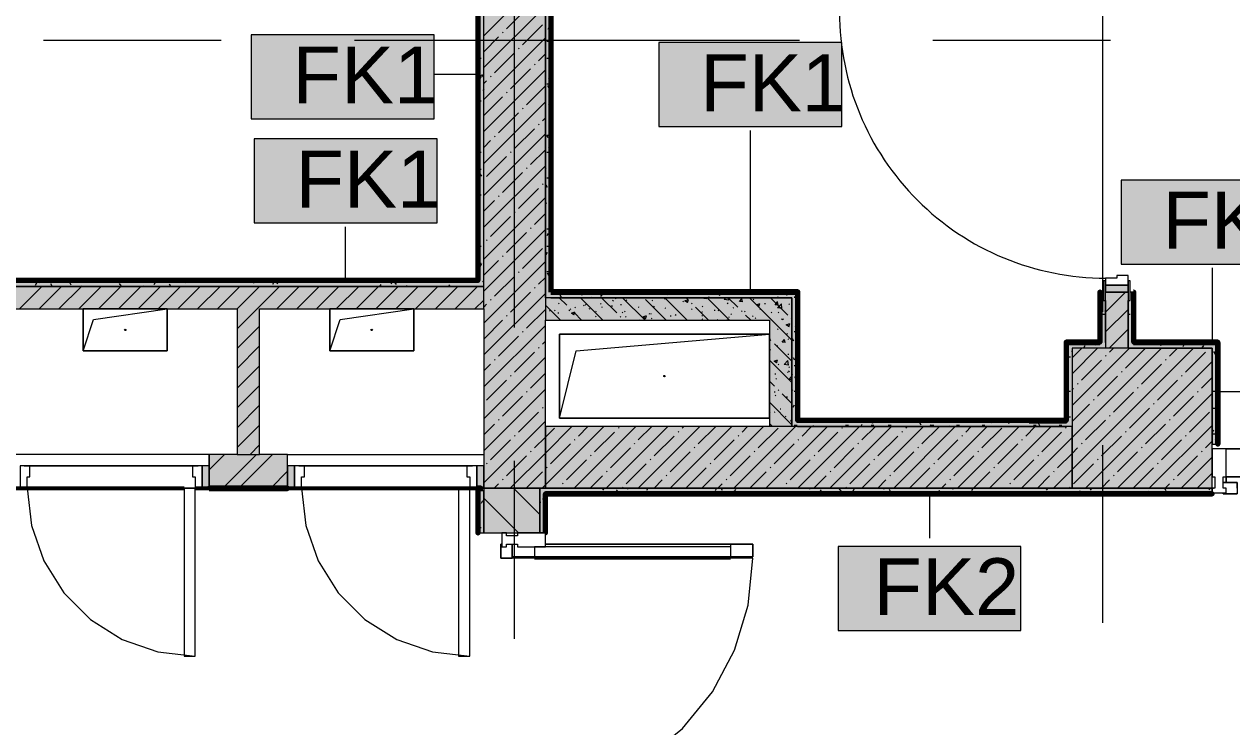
# Model space of a CAD drawing. Header units: millimetres. Extents: x -3817 to 677485, y -22715 to 103890.
# Drawn here: x 424138 to 428449, y 14466 to 16976 of the extents above; entities that cross this region are included whole.
import ezdxf

# ---------------------------------------------------------------- set-up
doc = ezdxf.new("R2010")
doc.units = ezdxf.units.MM
doc.layers.add('PDF _Геометрия', color=7, linetype='Continuous', true_color=0x1d1d1d)
doc.layers.add('PDF _Сплошная заливка', color=7, linetype='Continuous', true_color=0xffffff)
doc.layers.add('PDF _Текст', color=7, linetype='Continuous')
doc.styles.add('PDF GOST-Common', font='arial.ttf')

msp = doc.modelspace()

# ---------------------------------------------------------------- hatches: boundary and pattern name
at = {"layer": 'PDF _Сплошная заливка', "transparency": 33554559}
h = msp.add_hatch(color=256, dxfattribs=at)
h.paths.add_polyline_path([(428098.6, 15819), (428098.6, 16019), (428086.6, 16019), (428086.6, 15989), (428078.6, 15989), (428078.6, 15819)], flags=0)
h.paths.add_polyline_path([(428098.6, 17069), (428098.6, 22674), (428078.6, 22674), (428078.6, 17099), (428086.6, 17099), (428086.6, 17069)], flags=0)
h = msp.add_hatch(color=256, dxfattribs=at)
h.paths.add_polyline_path([(428078.6, 15819), (428078.6, 16019), (427998.6, 16019), (427998.6, 15819), (428017.3, 15819)], flags=0)
h.paths.add_polyline_path([(427998.6, 17069), (428078.6, 17069), (428078.6, 19449), (427998.6, 19449), (427998.6, 17099)], flags=0)
for points in [[(425998.6, 15999), (426018.6, 15999), (426018.6, 18849), (425998.6, 18849), (425998.6, 16398.4)], [(425778.6, 15319), (425998.6, 15319), (425998.6, 17529), (425778.6, 17529), (425778.6, 15355)], [(425778.6, 16039), (425778.6, 16059), (424018.6, 16059), (424018.6, 16039), (425431.5, 16039)], [(425778.6, 15959), (425778.6, 16039), (424098.6, 16039), (424098.6, 15959), (425431.5, 15959)], [(426878.6, 15919), (426878.6, 15999), (425998.6, 15999), (425998.6, 15919), (426798.6, 15919)], [(428398.6, 15819), (428398.6, 15839), (428098.6, 15839), (428098.6, 15819), (428378.6, 15819)], [(427878.6, 15319), (428378.6, 15319), (428378.6, 15819), (427878.6, 15819), (427878.6, 15355)], [(427858.6, 15319), (427878.6, 15319), (427878.6, 15539), (425998.6, 15539), (425998.6, 15319), (427370.9, 15319)], [(427726.1, 15539), (427858.6, 15539), (427858.6, 15559), (426898.6, 15559), (426898.6, 15539), (427370.9, 15539)], [(424773.6, 15319), (424798.6, 15319), (424798.6, 15399), (424773.6, 15399), (424773.6, 15355)], [(425078.6, 15319), (425103.6, 15319), (425103.6, 15399), (425078.6, 15399), (425078.6, 15355)], [(425753.6, 15319), (425778.6, 15319), (425778.6, 15399), (425753.6, 15399), (425753.6, 15355)], [(428378.6, 15299), (428378.6, 15319), (425998.6, 15319), (425998.6, 15299), (427878.6, 15299)]]:
    msp.add_hatch(color=256, dxfattribs=at).paths.add_polyline_path(points)
h = msp.add_hatch(color=256, dxfattribs=at)
h.paths.add_polyline_path([(427990.6, 15839), (427998.6, 15839), (427998.6, 15989), (427990.6, 15989), (427990.6, 16019), (427978.6, 16019), (427978.6, 15839)], flags=0)
h.paths.add_polyline_path([(427990.6, 17069), (427990.6, 17099), (427998.6, 17099), (427998.6, 18869), (427978.6, 18869), (427978.6, 17069)], flags=0)
h = msp.add_hatch(color=256, dxfattribs=at)
h.paths.add_polyline_path([(425778.6, 13239), (425978.6, 13239), (425978.6, 13259), (425778.6, 13259)], flags=0)
h.paths.add_polyline_path([(425778.6, 15159), (425978.6, 15159), (425978.6, 15319), (425778.6, 15319), (425778.6, 15309)], flags=0)

# ---------------------------------------------------------------- linework, layer by layer
at = {"layer": 'PDF _Геометрия', "color": 231, "lineweight": 9, "true_color": 0xff80c0}
for points in [[(427978.6, 18849), (427977.6, 18849), (426018.6, 18849), (426018.6, 18848), (426018.6, 16019), (426019.6, 16019)], [(424018.6, 16059), (425758.6, 16059), (425758.6, 16060), (425758.6, 17509), (425757.6, 17509), (424478.6, 17509)], [(426018.6, 16020), (426018.6, 16019)], [(428098.6, 16019), (428098.6, 15840), (428098.6, 15839)], [(427977.6, 15839), (427978.6, 15839)], [(426898.6, 15559), (426899.6, 15559), (427726.1, 15559)], [(427858.6, 15559), (427858.6, 15560)]]:
    msp.add_lwpolyline(points, dxfattribs=at)
at = {"layer": 'PDF _Геометрия', "color": 7, "lineweight": 9}
for points in [[(426018.6, 16020), (426018.6, 18848)], [(425758.6, 17509), (425758.6, 16060)], [(425778.6, 15959), (425778.6, 16039), (425778.6, 16059), (425778.6, 17509), (425778.6, 17529)], [(425778.6, 16059), (425778.6, 17509)], [(426018.6, 15999), (426878.6, 15999), (426018.6, 15999), (425998.6, 15999), (425998.6, 17529), (425998.6, 15999), (425998.6, 15919)], [(425758.1, 16796.2), (425601.8, 16796.2)], [(426730.6, 16019.5), (426730.6, 16596.2)], [(425285.6, 16059.5), (425285.6, 16252.2)], [(428380.6, 15839.5), (428380.6, 16105.3)], [(425758.6, 16059), (424018.6, 16059)], [(428098.6, 15840), (428098.6, 16019)], [(424348.6, 15809), (424386.1, 15921.5), (424648.6, 15959)], [(425228.6, 15809), (425266.1, 15921.5), (425528.6, 15959)], [(427998.6, 15839), (427998.6, 15989), (427998.6, 15839), (427998.6, 15819)], [(426048.6, 15569), (426108.6, 15809), (426798.6, 15869)], [(428399.1, 15664.1), (428631.6, 15664.1)], [(427878.6, 15539), (427858.6, 15539), (427726.1, 15539), (426898.6, 15539), (426878.6, 15539), (426798.6, 15539)], [(426898.6, 15539), (427726.1, 15539), (427858.6, 15539)], [(427726.1, 15559), (426899.6, 15559)], [(424898.6, 15439), (424978.6, 15439)], [(428428.6, 15359), (429883.6, 15359), (428428.6, 15359), (428428.6, 15339), (428428.6, 15359), (428428.6, 15459), (429883.6, 15459), (428428.6, 15459)], [(427858.6, 15319), (425998.6, 15319), (427858.6, 15319), (427878.6, 15319)], [(425998.6, 15159), (425998.6, 15299)], [(427369.9, 15298.5), (427369.9, 15140.3)]]:
    msp.add_lwpolyline(points, dxfattribs=at)
at = {"layer": 'PDF _Геометрия', "color": 231, "lineweight": 70, "true_color": 0xff80c0}
for points in [[(426019.6, 16019), (426019.6, 18848), (427977.6, 18848), (427977.6, 17069), (427978.6, 17069), (427978.6, 18849)], [(422099.6, 15539), (422099.6, 17508), (425757.6, 17508), (425757.6, 16060), (423998.6, 16060), (423997.6, 16060), (423997.6, 15540), (423753.6, 15540), (423753.6, 15539), (423997.6, 15539)], [(427978.6, 15839), (427978.6, 16019), (427977.6, 16019), (427977.6, 15840), (427858.6, 15840), (427857.6, 15840), (427857.6, 15560), (426899.6, 15560), (426899.6, 16019), (426899.6, 16020), (426018.6, 16020)], [(426018.6, 16019), (426898.6, 16019), (426898.6, 15559)], [(428098.6, 15839), (428398.6, 15839), (428398.6, 15476), (428399.6, 15476), (428399.6, 15839), (428399.6, 15840), (428099.6, 15840), (428099.6, 16019), (428098.6, 16019)], [(427858.6, 15560), (427858.6, 15839), (427977.6, 15839)], [(427726.1, 15559), (427858.6, 15559)]]:
    msp.add_lwpolyline(points, dxfattribs=at)
at = {"layer": 'PDF _Геометрия', "color": 253, "lineweight": 9, "true_color": 0xaaaaaa}
for points in [[(427988.6, 15948.8), (427988.6, 17536.3)], [(425888.6, 15892.2), (425888.6, 17479.7)], [(424206.5, 16919), (424841.5, 16919)], [(425317.7, 16919), (426905.2, 16919)], [(427381.5, 16919), (428016.5, 16919)], [(427988.6, 14837.5), (427988.6, 15472.5)], [(424138.6, 15399), (424758.6, 15399), (424138.6, 15399)], [(425118.6, 15399), (425738.6, 15399), (425118.6, 15399)], [(425888.6, 14780.9), (425888.6, 15415.9)], [(424148.6, 15319), (424163.7, 15185.5), (424208.1, 15058.7), (424279.5, 14944.9), (424374.5, 14849.9), (424488.3, 14778.4), (424615.1, 14734), (424748.6, 14719)], [(424573.5, 15319), (425208.5, 15319)], [(425128.6, 15319), (425143.7, 15185.5), (425188.1, 15058.7), (425259.5, 14944.9), (425354.5, 14849.9), (425468.3, 14778.4), (425595.1, 14734), (425728.6, 14719)], [(425684.7, 15319), (427272.2, 15319)], [(427748.5, 15319), (428383.5, 15319)], [(428468.6, 15319), (428468.6, 15339), (428418.6, 15339)], [(428418.6, 15302), (428418.6, 15299), (428468.6, 15299)], [(425842.6, 13299), (425839.6, 13299), (425839.6, 13349), (425879.6, 13349), (426739.6, 13349), (426723.1, 13516.8), (426674.2, 13678.1), (426594.7, 13826.8), (426487.8, 13957.1), (426357.4, 14064.1), (426208.7, 14143.5), (426047.4, 14192.5), (425879.6, 14209), (426047.4, 14225.5), (426208.7, 14274.5), (426357.4, 14353.9), (426487.8, 14460.9), (426594.7, 14591.2), (426674.2, 14739.9), (426723.1, 14901.2), (426739.6, 15069), (425879.6, 15069), (425879.6, 15119)], [(425842.6, 15119), (425839.6, 15119), (425839.6, 15069), (425879.6, 15069)], [(426659.6, 15109), (425959.6, 15109), (425959.6, 15074)], [(426659.6, 15119), (426659.6, 15074)], [(426659.6, 15065), (425959.6, 15065)]]:
    msp.add_lwpolyline(points, dxfattribs=at)
at = {"layer": 'PDF _Геометрия', "lineweight": 9}
for points in [[(425778.6, 16934.9), (425998.6, 17154.9)], [(425778.6, 16820.9), (425998.6, 17040.9)], [(425860, 16959.2), (425931.2, 17030.5)], [(425845.7, 16945), (425848.1, 16947.4)], [(425917, 16902.2), (425988.3, 16973.5)], [(425778.6, 16877.9), (425831.4, 16930.7)], [(425778.6, 16706.9), (425998.6, 16926.9)], [(425817.2, 16802.4), (425888.5, 16873.7)], [(425902.7, 16888), (425905.1, 16890.3)], [(425974, 16845.2), (425998.6, 16869.8)], [(425874.2, 16745.4), (425945.5, 16816.7)], [(425959.8, 16830.9), (425962.1, 16833.3)], [(425778.6, 16592.8), (425998.6, 16812.8)], [(425778.6, 16763.9), (425788.7, 16773.9)], [(425802.9, 16788.2), (425805.3, 16790.5)], [(425860, 16731.2), (425862.3, 16733.5)], [(425931.2, 16688.4), (425998.6, 16755.8)], [(425778.6, 16649.8), (425845.7, 16716.9)], [(425778.6, 16478.8), (425998.6, 16698.8)], [(425831.4, 16588.6), (425902.7, 16659.9)], [(425917, 16674.1), (425919.4, 16676.5)], [(425988.3, 16631.4), (425998.6, 16641.7)], [(425888.5, 16531.6), (425959.8, 16602.8)], [(425974, 16617.1), (425976.4, 16619.5)], [(425778.6, 16364.7), (425998.6, 16584.7)], [(425778.6, 16535.8), (425802.9, 16560.1)], [(425817.2, 16574.3), (425819.6, 16576.7)], [(425874.2, 16517.3), (425876.6, 16519.7)], [(425945.5, 16474.5), (425998.6, 16527.7)], [(425778.6, 16250.7), (425998.6, 16470.7)], [(425788.7, 16431.8), (425860, 16503.1)], [(425845.7, 16374.7), (425917, 16446)], [(425931.2, 16460.3), (425933.6, 16462.7)], [(425902.7, 16317.7), (425974, 16389)], [(425988.3, 16403.3), (425990.6, 16405.6)], [(425778.6, 16136.6), (425998.6, 16356.6)], [(425778.6, 16307.7), (425817.2, 16346.2)], [(425831.4, 16360.5), (425833.8, 16362.9)], [(425888.5, 16303.5), (425890.8, 16305.8)], [(425959.8, 16260.7), (425998.6, 16299.6)], [(425802.9, 16217.9), (425874.2, 16289.2)], [(425778.6, 16022.6), (425998.6, 16242.6)], [(425860, 16160.9), (425931.2, 16232.2)], [(425945.5, 16246.4), (425947.9, 16248.8)], [(425788.7, 16203.7), (425791, 16206)], [(425917, 16103.9), (425988.3, 16175.2)], [(425778.6, 16079.6), (425831.4, 16132.4)], [(425778.6, 15908.5), (425998.6, 16128.5)], [(425845.7, 16146.6), (425848.1, 16149)], [(425902.7, 16089.6), (425905.1, 16092)], [(424120.8, 15959), (424200.8, 16039)], [(424191.6, 15959), (424271.6, 16039)], [(424262.3, 15959), (424342.3, 16039)], [(424333, 15959), (424413, 16039)], [(424403.7, 15959), (424483.7, 16039)], [(424474.4, 15959), (424554.4, 16039)], [(424545.1, 15959), (424625.1, 16039)], [(424615.8, 15959), (424695.8, 16039)], [(424686.5, 15959), (424766.5, 16039)], [(424757.2, 15959), (424837.2, 16039)], [(424827.9, 15959), (424907.9, 16039)], [(424898.6, 15959), (424898.7, 15959), (424978.7, 16039)], [(424898.6, 15888.3), (424969.4, 15959), (425049.4, 16039)], [(425040.1, 15959), (425120.1, 16039)], [(425110.8, 15959), (425190.8, 16039)], [(425181.5, 15959), (425261.5, 16039)], [(425252.2, 15959), (425332.2, 16039)], [(425322.9, 15959), (425402.9, 16039)], [(425393.6, 15959), (425473.6, 16039)], [(425464.3, 15959), (425544.3, 16039)], [(425535.1, 15959), (425615.1, 16039)], [(425605.8, 15959), (425685.8, 16039)], [(425676.5, 15959), (425756.5, 16039)], [(425817.2, 16004.1), (425888.5, 16075.4)], [(425974, 16046.9), (425998.6, 16071.5)], [(425778.6, 15794.5), (425998.6, 16014.5)], [(425874.2, 15947.1), (425945.5, 16018.3)], [(425959.8, 16032.6), (425962.1, 16035)], [(427998.6, 16018.4), (427999.2, 16019)], [(427998.6, 15947.7), (428069.9, 16019)], [(425747.2, 15959), (425778.6, 15990.5)], [(425778.6, 15965.5), (425788.7, 15975.6)], [(425802.9, 15989.8), (425805.3, 15992.2)], [(425931.2, 15890), (425998.6, 15957.4)], [(427998.6, 15877), (428078.6, 15957)], [(425778.6, 15851.5), (425845.7, 15918.5)], [(425860, 15932.8), (425862.3, 15935.2)], [(424898.6, 15817.6), (424978.6, 15897.6)], [(425778.6, 15680.4), (425998.6, 15900.4)], [(425917, 15875.8), (425919.4, 15878.2)], [(428011.3, 15819), (428078.6, 15886.3)], [(424898.6, 15746.8), (424978.6, 15826.8)], [(425831.4, 15790.2), (425902.7, 15861.5)], [(425988.3, 15833), (425998.6, 15843.4)], [(425778.6, 15566.4), (425998.6, 15786.4)], [(425888.5, 15733.2), (425959.8, 15804.5)], [(425974, 15818.8), (425976.4, 15821.1)], [(427698.2, 15319), (427878.6, 15499.4), (428198.2, 15819)], [(427812.3, 15319), (427878.6, 15385.4), (428312.3, 15819)], [(427878.6, 15727.5), (427970.1, 15819)], [(427878.6, 15613.5), (428084.2, 15819)], [(427878.6, 15784.5), (427913.1, 15819)], [(427998.4, 15790.2), (428000.8, 15792.6)], [(428012.6, 15804.5), (428027.1, 15819)], [(428069.7, 15747.5), (428140.9, 15818.8)], [(428226.5, 15790.2), (428255.2, 15819)], [(428283.5, 15733.2), (428354.8, 15804.5)], [(428369, 15818.8), (428369.3, 15819)], [(424898.6, 15676.1), (424978.6, 15756.1)], [(425778.6, 15737.4), (425802.9, 15761.7)], [(425817.2, 15776), (425819.6, 15778.4)], [(427912.8, 15704.7), (427984.1, 15776)], [(427926.3, 15319), (428378.6, 15771.3)], [(428126.7, 15690.5), (428198, 15761.7)], [(428212.2, 15776), (428214.6, 15778.4)], [(425788.7, 15633.4), (425860, 15704.7)], [(425874.2, 15719), (425876.6, 15721.3)], [(425945.5, 15676.2), (425998.6, 15729.3)], [(427898.6, 15690.5), (427901, 15692.8)], [(427969.9, 15647.7), (428041.2, 15719)], [(428055.4, 15733.2), (428057.8, 15735.6)], [(428183.7, 15633.4), (428255, 15704.7)], [(428269.3, 15719), (428271.6, 15721.3)], [(428340.5, 15676.2), (428378.6, 15714.3)], [(424898.6, 15605.4), (424978.6, 15685.4)], [(425778.6, 15452.3), (425998.6, 15672.3)], [(425931.2, 15661.9), (425933.6, 15664.3)], [(427878.6, 15670.5), (427884.3, 15676.2)], [(428026.9, 15590.7), (428098.2, 15661.9)], [(428040.4, 15319), (428378.6, 15657.3)], [(428112.4, 15676.2), (428114.8, 15678.6)], [(428326.3, 15661.9), (428328.6, 15664.3)], [(424898.6, 15534.7), (424978.6, 15614.7)], [(425845.7, 15576.4), (425917, 15647.7)], [(425988.3, 15604.9), (425990.6, 15607.3)], [(427878.6, 15556.4), (427941.4, 15619.2)], [(427955.6, 15633.4), (427958, 15635.8)], [(428169.5, 15619.2), (428171.8, 15621.5)], [(428240.7, 15576.4), (428312, 15647.7)], [(425831.4, 15562.1), (425833.8, 15564.5)], [(425902.7, 15519.4), (425974, 15590.7)], [(428012.6, 15576.4), (428015, 15578.8)], [(428083.9, 15533.6), (428155.2, 15604.9)], [(428226.5, 15562.1), (428228.9, 15564.5)], [(428297.8, 15519.4), (428369, 15590.7)], [(424898.6, 15464), (424978.6, 15544)], [(425778.6, 15338.3), (425998.6, 15558.3)], [(425778.6, 15509.3), (425817.2, 15547.9)], [(425873.4, 15319), (425998.6, 15444.2), (426093.4, 15539)], [(425959.8, 15462.4), (425998.6, 15501.2), (426031, 15533.6)], [(425987.5, 15319), (425998.6, 15330.2), (426207.5, 15539)], [(426101.5, 15319), (426321.5, 15539)], [(426116.6, 15505.1), (426150.5, 15539)], [(426215.6, 15319), (426435.6, 15539)], [(426259.1, 15533.6), (426261.5, 15536)], [(426329.6, 15319), (426549.6, 15539)], [(426330.4, 15490.9), (426378.6, 15539)], [(426443.7, 15319), (426663.7, 15539)], [(426473, 15519.4), (426475.3, 15521.7)], [(426487.2, 15533.6), (426492.6, 15539)], [(426544.3, 15476.6), (426606.7, 15539)], [(426557.7, 15319), (426777.7, 15539)], [(426671.8, 15319), (426891.8, 15539)], [(426701.1, 15519.4), (426720.7, 15539)], [(426758.1, 15462.4), (426829.4, 15533.6)], [(426785.8, 15319), (427005.8, 15539)], [(426899.9, 15319), (427119.9, 15539)], [(426914.9, 15505.1), (426948.8, 15539)], [(427013.9, 15319), (427233.9, 15539)], [(427057.5, 15533.6), (427059.8, 15536)], [(427128, 15319), (427348, 15539)], [(427128.8, 15490.9), (427176.9, 15539)], [(427242, 15319), (427462, 15539)], [(427271.3, 15519.4), (427273.7, 15521.7)], [(427285.6, 15533.6), (427290.9, 15539)], [(427342.6, 15476.6), (427405, 15539)], [(427356.1, 15319), (427576.1, 15539)], [(427470.1, 15319), (427690.1, 15539)], [(427499.4, 15519.4), (427519, 15539)], [(427556.4, 15462.4), (427627.7, 15533.6)], [(427584.2, 15319), (427804.2, 15539)], [(427713.3, 15505.1), (427747.1, 15539)], [(427855.8, 15533.6), (427858.2, 15536)], [(427927.1, 15490.9), (427998.4, 15562.1)], [(428069.7, 15519.4), (428072, 15521.7)], [(428140.9, 15476.6), (428212.2, 15547.9)], [(428154.4, 15319), (428378.6, 15543.2)], [(425802.9, 15419.6), (425874.2, 15490.9)], [(425888.5, 15505.1), (425890.8, 15507.5)], [(426102.3, 15490.9), (426104.7, 15493.2)], [(426173.6, 15448.1), (426244.9, 15519.4)], [(426316.2, 15476.6), (426318.5, 15479)], [(426387.4, 15433.8), (426458.7, 15505.1)], [(426601.3, 15419.6), (426672.6, 15490.9)], [(426686.8, 15505.1), (426689.2, 15507.5)], [(426900.7, 15490.9), (426903, 15493.2)], [(426971.9, 15448.1), (427043.2, 15519.4)], [(427114.5, 15476.6), (427116.9, 15479)], [(427185.8, 15433.8), (427257.1, 15505.1)], [(427399.6, 15419.6), (427470.9, 15490.9)], [(427485.2, 15505.1), (427487.5, 15507.5)], [(427699, 15490.9), (427701.4, 15493.2)], [(427770.3, 15448.1), (427841.6, 15519.4)], [(427912.8, 15476.6), (427915.2, 15479)], [(427984.1, 15433.8), (428055.4, 15505.1)], [(428198, 15419.6), (428269.3, 15490.9)], [(428283.5, 15505.1), (428285.9, 15507.5)], [(428354.8, 15462.4), (428378.6, 15486.2)], [(424798.6, 15384.7), (424852.9, 15439)], [(424847, 15319), (424967, 15439)], [(424904, 15319), (425024, 15439)], [(424944.3, 15439), (424978.6, 15473.3)], [(425945.5, 15448.1), (425947.9, 15450.5)], [(426016.8, 15405.3), (426088.1, 15476.6)], [(426159.3, 15433.8), (426161.7, 15436.2)], [(426230.6, 15391.1), (426301.9, 15462.4)], [(426444.5, 15376.8), (426515.7, 15448.1)], [(426530, 15462.4), (426532.4, 15464.7)], [(426743.8, 15448.1), (426746.2, 15450.5)], [(426815.1, 15405.3), (426886.4, 15476.6)], [(426957.7, 15433.8), (426960.1, 15436.2)], [(427029, 15391.1), (427100.2, 15462.4)], [(427242.8, 15376.8), (427314.1, 15448.1)], [(427328.3, 15462.4), (427330.7, 15464.7)], [(427542.2, 15448.1), (427544.6, 15450.5)], [(427613.5, 15405.3), (427684.7, 15476.6)], [(427756, 15433.8), (427758.4, 15436.2)], [(427827.3, 15391.1), (427878.6, 15442.4), (427898.6, 15462.4)], [(428041.2, 15376.8), (428112.4, 15448.1)], [(428126.7, 15462.4), (428129.1, 15464.7)], [(428340.5, 15448.1), (428342.9, 15450.5)], [(425788.7, 15405.3), (425791, 15407.7)], [(425860, 15362.6), (425931.2, 15433.8)], [(426002.5, 15391.1), (426004.9, 15393.4)], [(426073.8, 15348.3), (426145.1, 15419.6)], [(426287.6, 15334), (426358.9, 15405.3)], [(426373.2, 15419.6), (426375.6, 15422)], [(426501.5, 15319.8), (426572.8, 15391.1)], [(426587, 15405.3), (426589.4, 15407.7)], [(426658.3, 15362.6), (426729.6, 15433.8)], [(426800.9, 15391.1), (426803.2, 15393.4)], [(426872.1, 15348.3), (426943.4, 15419.6)], [(427086, 15334), (427157.3, 15405.3)], [(427171.5, 15419.6), (427173.9, 15422)], [(427299.8, 15319.8), (427371.1, 15391.1)], [(427385.4, 15405.3), (427387.7, 15407.7)], [(427456.7, 15362.6), (427527.9, 15433.8)], [(427599.2, 15391.1), (427601.6, 15393.4)], [(427670.5, 15348.3), (427741.8, 15419.6)], [(427884.3, 15334), (427955.6, 15405.3)], [(427969.9, 15419.6), (427972.2, 15422)], [(428098.2, 15319.8), (428169.5, 15391.1)], [(428183.7, 15405.3), (428186.1, 15407.7)], [(428255, 15362.6), (428326.3, 15433.8)], [(428268.5, 15319), (428378.6, 15429.2)], [(425018.1, 15319), (425078.6, 15379.6)], [(425845.7, 15348.3), (425848.1, 15350.7)], [(425930.5, 15319), (425988.3, 15376.8)], [(426158.6, 15319), (426202.1, 15362.6)], [(426216.4, 15376.8), (426218.7, 15379.2)], [(426386.7, 15319), (426415.9, 15348.3)], [(426430.2, 15362.6), (426432.6, 15364.9)], [(426644, 15348.3), (426646.4, 15350.7)], [(426728.8, 15319), (426786.6, 15376.8)], [(426956.9, 15319), (427000.5, 15362.6)], [(427014.7, 15376.8), (427017.1, 15379.2)], [(427185, 15319), (427214.3, 15348.3)], [(427228.6, 15362.6), (427230.9, 15364.9)], [(427442.4, 15348.3), (427444.8, 15350.7)], [(427527.1, 15319), (427585, 15376.8)], [(427755.2, 15319), (427798.8, 15362.6)], [(427813.1, 15376.8), (427815.4, 15379.2)], [(427983.3, 15319), (428012.6, 15348.3)], [(428026.9, 15362.6), (428029.3, 15364.9)], [(428240.7, 15348.3), (428243.1, 15350.7)], [(428325.5, 15319), (428378.6, 15372.2)], [(425075.1, 15319), (425078.6, 15322.6)], [(425816.4, 15319), (425831.4, 15334)], [(425978.6, 15224.7), (425884.4, 15319)], [(426044.5, 15319), (426045.3, 15319.8)], [(426059.5, 15334), (426061.9, 15336.4)], [(426273.4, 15319.8), (426275.8, 15322.2)], [(426614.7, 15319), (426629.8, 15334)], [(426842.8, 15319), (426843.6, 15319.8)], [(426857.9, 15334), (426860.3, 15336.4)], [(427071.7, 15319.8), (427074.1, 15322.2)], [(427413.1, 15319), (427428.1, 15334)], [(427641.2, 15319), (427642, 15319.8)], [(427656.2, 15334), (427658.6, 15336.4)], [(427870.1, 15319.8), (427872.4, 15322.2)], [(428211.4, 15319), (428226.5, 15334)], [(425902.9, 15159), (425778.6, 15283.3)]]:
    msp.add_lwpolyline(points, dxfattribs=at)
at = {"layer": 'PDF _Геометрия', "color": 253, "lineweight": 9, "true_color": 0x9b9b9b}
for points in [[(426012.3, 16965.6), (426007.3, 16956.9)], [(426003.4, 16915.2), (426013.4, 16915.2)], [(425759.5, 16854.2), (425769.6, 16854.2)], [(426003.4, 16854.2), (426013.4, 16854.2)], [(426018.6, 16854.7), (426014.3, 16847.3)], [(425759.5, 16793.2), (425769.6, 16793.2)], [(425769.5, 16789), (425764.5, 16780.3)], [(425777.3, 16788.1), (425772.3, 16796.8)], [(426015.3, 16787.9), (426010.2, 16779.2)], [(426018.6, 16796.8), (426018, 16797.9)], [(425778.6, 16743.8), (425775.7, 16738.7)], [(426003.4, 16762.8), (426013.4, 16762.8)], [(426011.9, 16747.6), (426006.8, 16756.3)], [(425759.5, 16701.8), (425769.6, 16701.8)], [(426016, 16679.5), (426010.9, 16688.2)], [(426018.6, 16613.9), (426015, 16620.2)], [(425763.1, 16568.8), (425758.6, 16576.6)], [(426003.4, 16579.9), (426013.4, 16579.9)], [(426008.9, 16569.9), (426003.9, 16578.6)], [(425759.5, 16518.9), (425769.6, 16518.9)], [(426003.4, 16518.9), (426013.4, 16518.9)], [(426014.2, 16542.2), (426009.2, 16533.5)], [(425759.5, 16458), (425769.6, 16458)], [(425771.3, 16432.7), (425766.3, 16441.4)], [(426001.8, 16460.2), (425998.6, 16465.7)], [(426003.4, 16427.5), (426013.4, 16427.5)], [(425760.3, 16407.2), (425758.6, 16404.4)], [(426005.9, 16392.2), (426000.9, 16400.9)], [(425759.5, 16366.5), (425769.6, 16366.5)], [(425778.6, 16317.1), (425777.6, 16315.2)], [(426001.9, 16338.1), (425998.6, 16332.4)], [(426003.4, 16244.6), (426013.4, 16244.6)], [(426009, 16228.4), (426004, 16219.7)], [(425759.5, 16183.6), (425769.6, 16183.6)], [(426003.4, 16183.6), (426013.4, 16183.6)], [(425759.2, 16161.5), (425758.6, 16160.5)], [(426004.9, 16160.4), (425999.9, 16151.7)], [(425759.5, 16122.7), (425769.6, 16122.7)], [(425770.3, 16119.9), (425765.3, 16111.1)], [(426003.4, 16092.2), (426013.4, 16092.2)], [(426011.1, 16078.4), (426006, 16087.1)], [(426016.1, 16118.8), (426011, 16110)], [(424182.2, 16051.3), (424177.2, 16042.6)], [(424196.5, 16051.4), (424192.1, 16059)], [(424238.1, 16040.3), (424233.1, 16049)], [(424306.2, 16044.3), (424301.1, 16053.1)], [(424344.4, 16039), (424342.8, 16041.9)], [(424397.8, 16059), (424396.5, 16056.7)], [(424483.9, 16041.4), (424478.8, 16050.1)], [(424564, 16042.1), (424562.2, 16039)], [(424605.6, 16053.2), (424600.6, 16044.5)], [(424644.2, 16059), (424642.2, 16055.7)], [(424661.2, 16039), (424656.5, 16047.1)], [(424714.5, 16059), (424710.3, 16051.6)], [(424766.8, 16039), (424766.2, 16040)], [(424809.7, 16041), (424808.6, 16039)], [(424960.9, 16059), (424956, 16050.5)], [(425001.7, 16058.8), (425001.6, 16059)], [(425029.1, 16055.1), (425024, 16046.4)], [(425043.4, 16047.6), (425038.3, 16056.3)], [(425357.1, 16052.8), (425353.6, 16059)], [(425410.9, 16045.8), (425406.9, 16039)], [(425425.2, 16056.9), (425424, 16059)], [(425452.5, 16057), (425447.5, 16048.3)], [(425466.8, 16045.7), (425461.8, 16054.4)], [(425505.9, 16039), (425503.4, 16043.3)], [(425559.2, 16059), (425557.1, 16055.4)], [(425602.9, 16053.9), (425599.9, 16059)], [(425656.6, 16044.7), (425653.3, 16039)], [(425724.6, 16040.7), (425723.7, 16039)], [(425778.6, 16054.3), (425775.9, 16059), (425775.5, 16059.6)], [(426056.8, 15999.2), (426051.8, 16007.9)], [(426132.8, 16016.2), (426127.8, 16007.5)], [(426162.5, 15999), (426161.4, 16000.8)], [(426200.9, 16012.1), (426195.8, 16003.4)], [(426416, 16019), (426415.2, 16017.5)], [(426438.6, 16008.5), (426433.6, 16017.2)], [(426582.7, 16002.8), (426580.5, 15999)], [(426624.3, 16014), (426619.3, 16005.3)], [(426662.4, 16019), (426660.9, 16016.4)], [(426732.8, 16019), (426728.9, 16012.3)], [(426752.4, 16013.6), (426749.3, 16019)], [(426820.4, 16017.7), (426819.7, 16019)], [(426828.4, 16001.7), (426826.8, 15999)], [(426862, 16006.6), (426857, 16015.3)], [(426896.4, 15997.6), (426891.4, 15988.9)], [(427989, 16000.3), (427984, 15991.6)], [(427998.6, 15956), (427995.2, 15950)], [(427984.6, 15939.8), (427994.6, 15939.8)], [(428078.6, 15939.8), (428086.1, 15939.8)], [(428079.4, 15913), (428078.6, 15911.7)], [(426887.3, 15878.8), (426897.3, 15878.8)], [(426896.6, 15885.7), (426891.6, 15894.5)], [(426885.4, 15844.1), (426880.4, 15852.8)], [(427924, 15826.7), (427919.5, 15819)], [(427965.6, 15837.9), (427960.6, 15829.2)], [(428155.7, 15838.4), (428155.4, 15839)], [(428197.4, 15827.3), (428192.4, 15836)], [(428279.4, 15832.7), (428274.4, 15824)], [(428347.4, 15828.6), (428342.4, 15819.9)], [(426889.5, 15776.1), (426884.5, 15784.8)], [(427862.6, 15787.4), (427872.7, 15787.4)], [(427878.6, 15809.1), (427877.3, 15806.9)], [(427920.6, 15819), (427920.2, 15819.6)], [(428390.3, 15797.9), (428385.3, 15806.6)], [(426887.3, 15756.9), (426897.3, 15756.9)], [(428379.2, 15756.2), (428378.6, 15757.2)], [(426880.1, 15725.5), (426878.6, 15723)], [(426893.6, 15708), (426888.6, 15716.8)], [(426882.4, 15666.4), (426878.6, 15673)], [(426887.3, 15665.5), (426897.3, 15665.5)], [(427865.4, 15670.8), (427860.4, 15679.5)], [(427862.6, 15665.5), (427872.7, 15665.5)], [(428380.8, 15665.5), (428390.9, 15665.5)], [(426887.2, 15615.8), (426882.1, 15607.1)], [(427862.6, 15574), (427872.7, 15574)], [(428380.8, 15604.5), (428390.9, 15604.5)], [(426887.3, 15543.6), (426897.3, 15543.6)], [(426956, 15539), (426953.6, 15543.1)], [(427070.2, 15543.6), (427080.2, 15543.6)], [(427128.8, 15546.7), (427124.4, 15539)], [(427161.6, 15543.6), (427171.7, 15543.6)], [(427170.5, 15557.9), (427165.4, 15549.2)], [(427222.6, 15543.6), (427232.6, 15543.6)], [(427276.7, 15559), (427275.1, 15556.2)], [(427298.8, 15554.8), (427296.4, 15559)], [(427340.4, 15543.7), (427335.4, 15552.4)], [(427374.5, 15545.6), (427370.7, 15539)], [(427375, 15543.6), (427385, 15543.6)], [(427442.6, 15541.5), (427441.1, 15539)], [(427466.4, 15543.6), (427476.5, 15543.6)], [(427523.1, 15559), (427520.8, 15555.1)], [(427557.8, 15543.6), (427567.9, 15543.6)], [(427593.4, 15559), (427588.9, 15551.1)], [(427654.2, 15548.9), (427649.2, 15557.6)], [(427688.3, 15540.4), (427687.5, 15539)], [(427722.3, 15553), (427718.8, 15559)], [(427740.7, 15543.6), (427750.8, 15543.6)], [(427763.9, 15541.8), (427758.9, 15550.5)], [(427800.7, 15539), (427800.5, 15539.3)], [(427832.2, 15543.6), (427842.2, 15543.6)], [(428383.9, 15526), (428378.9, 15517.3)], [(428380.8, 15513.1), (428390.9, 15513.1)], [(428395.5, 15484.1), (428390.5, 15492.8)], [(425759.7, 15309), (425758.6, 15307.1)], [(426047.1, 15319), (426045.3, 15316)], [(426207.3, 15311.8), (426203.1, 15319)], [(426254.4, 15312.4), (426249.4, 15303.7)], [(426293.4, 15319), (426291.1, 15314.9)], [(426363.8, 15319), (426359.1, 15310.8)], [(426521.1, 15317), (426519.9, 15319)], [(426609.9, 15318.4), (426604.8, 15309.7)], [(426630.7, 15309.9), (426625.7, 15318.6)], [(426672.2, 15299), (426667.3, 15307.5)], [(426677.9, 15314.3), (426672.9, 15305.6)], [(426766.8, 15318.1), (426766.3, 15319)], [(426944.5, 15315.1), (426942.2, 15319)], [(426986.1, 15303.9), (426981.1, 15312.6)], [(427054.2, 15308), (427049.1, 15316.7)], [(427059.7, 15305.1), (427056.2, 15299)], [(427094.6, 15299), (427090.8, 15305.6)], [(427101.3, 15316.2), (427096.3, 15307.5)], [(427138.1, 15319), (427137.9, 15318.7)], [(427208.5, 15319), (427206, 15314.6)], [(427231.9, 15305), (427226.8, 15313.7)], [(427409.6, 15302), (427404.5, 15310.7)], [(427454.9, 15319), (427451.7, 15313.5)], [(427524.8, 15318.1), (427519.7, 15309.4)], [(427791.4, 15311.3), (427786.9, 15319)], [(427906.6, 15308.9), (427901.5, 15300.1)], [(427947.6, 15319), (427943.2, 15311.3)], [(428053.2, 15319), (428052.8, 15318.4)], [(428105.1, 15316.5), (428103.7, 15319)], [(428152.3, 15307.8), (428147.3, 15299)], [(428214.8, 15309.4), (428209.8, 15318.1)], [(428256, 15299), (428251.4, 15307)], [(428299.6, 15319), (428298.6, 15317.3)], [(428350.9, 15317.6), (428350.1, 15319)], [(428370, 15319), (428366.6, 15313.2)], [(425774.1, 15273), (425769.1, 15264.3)], [(425978.6, 15269.2), (425982.9, 15269.2)], [(425993.5, 15287.1), (425988.4, 15278.4)], [(426094.8, 15299.7), (426104.9, 15299.7)], [(426109.1, 15299), (426107.8, 15301.2)], [(426186.2, 15299.7), (426196.3, 15299.7)], [(426212.8, 15301.3), (426211.5, 15299)], [(426247.2, 15299.7), (426257.3, 15299.7)], [(426399.6, 15299.7), (426409.7, 15299.7)], [(426458.5, 15300.2), (426457.9, 15299)], [(426491, 15299.7), (426501.1, 15299.7)], [(426582.5, 15299.7), (426592.5, 15299.7)], [(426765.4, 15299.7), (426775.4, 15299.7)], [(426856.8, 15299.7), (426866.9, 15299.7)], [(426917.8, 15299.7), (426927.8, 15299.7)], [(427070.2, 15299.7), (427080.2, 15299.7)], [(427161.6, 15299.7), (427171.7, 15299.7)], [(427253, 15299.7), (427263.1, 15299.7)], [(427305.4, 15304), (427302.6, 15299)], [(427373.5, 15299.9), (427372.9, 15299)], [(427435.9, 15299.7), (427446, 15299.7)], [(427446.5, 15299), (427446.2, 15299.6)], [(427516.9, 15299), (427514.2, 15303.7)], [(427527.4, 15299.7), (427537.4, 15299.7)], [(427588.3, 15299.7), (427598.4, 15299.7)], [(427692.9, 15299), (427691.9, 15300.7)], [(427740.7, 15299.7), (427750.8, 15299.7)], [(427832.2, 15299.7), (427842.2, 15299.7)], [(427923.6, 15299.7), (427933.7, 15299.7)], [(428106.5, 15299.7), (428116.5, 15299.7)], [(428197.9, 15299.7), (428208, 15299.7)], [(428220.3, 15303.7), (428217.6, 15299)], [(428258.9, 15299.7), (428268.9, 15299.7)], [(425759.5, 15177.8), (425769.6, 15177.8)], [(425765.6, 15162.4), (425760.6, 15171.1)]]:
    msp.add_lwpolyline(points, dxfattribs=at)
at = {"layer": 'PDF _Геометрия', "color": 7, "lineweight": 9}
for points in [[(425601.8, 16938.1), (424948.6, 16938.1), (424948.6, 16638.1), (425601.8, 16638.1)], [(427057.2, 16910.1), (426404.1, 16910.1), (426404.1, 16610.1), (427057.2, 16610.1)], [(425612.2, 16566.1), (424959.1, 16566.1), (424959.1, 16266.1), (425612.2, 16266.1)], [(428707.2, 16419.2), (428054.1, 16419.2), (428054.1, 16119.2), (428707.2, 16119.2)], [(424648.6, 15959), (424648.6, 15809), (424348.6, 15809), (424348.6, 15959)], [(424648.6, 15959), (424348.6, 15959), (424348.6, 15809), (424648.6, 15809)], [(425528.6, 15959), (425528.6, 15809), (425228.6, 15809), (425228.6, 15959)], [(425528.6, 15959), (425228.6, 15959), (425228.6, 15809), (425528.6, 15809)], [(428078.6, 15819), (428078.6, 15989)], [(426798.6, 15869), (426798.6, 15569), (426048.6, 15569), (426048.6, 15869)], [(426798.6, 15869), (426048.6, 15869), (426048.6, 15569), (426798.6, 15569)], [(428378.6, 15819), (427878.6, 15819), (427878.6, 15319), (428378.6, 15319)], [(425778.6, 15309), (425778.6, 15159)], [(427696.4, 15110.2), (427043.3, 15110.2), (427043.3, 14810.2), (427696.4, 14810.2)]]:
    msp.add_lwpolyline(points, close=True, dxfattribs=at)
at = {"layer": 'PDF _Геометрия', "color": 9, "lineweight": 9, "true_color": 0xc0c0c0}
for points in [[(425778.6, 16039), (424098.6, 16039), (424018.6, 16039)], [(426878.6, 15539), (426878.6, 15919), (426878.6, 15999)], [(425758.6, 15309), (425758.6, 15159), (425778.6, 15159), (425978.6, 15159), (425978.6, 15319), (425778.6, 15319), (425778.6, 15309)]]:
    msp.add_lwpolyline(points, close=True, dxfattribs=at)
at = {"layer": 'PDF _Геометрия', "color": 253, "lineweight": 13, "true_color": 0xaaaaaa}
for points in [[(427998.6, 16059), (427990.6, 16059), (427990.6, 15989), (427998.6, 15989)], [(427998.6, 16069), (427998.6, 16044), (428078.6, 16044), (428078.6, 16079), (428038.6, 16079), (428038.6, 16069)], [(427999.6, 16059), (427998.6, 16059), (427998.6, 16044), (427999.6, 16044)], [(428078.6, 16044), (427998.6, 16044), (427998.6, 16019), (428078.6, 16019)], [(428078.6, 16059), (428077.6, 16059), (428077.6, 16044), (428078.6, 16044)], [(428086.6, 16059), (428078.6, 16059), (428078.6, 15989), (428086.6, 15989)], [(424148.6, 15319), (424148.6, 15359), (424158.6, 15359), (424158.6, 15399), (424123.6, 15399), (424123.6, 15319)], [(424748.6, 15319), (424773.6, 15319), (424773.6, 15399), (424738.6, 15399), (424738.6, 15359), (424748.6, 15359)], [(424773.6, 15399), (424773.6, 15319), (424798.6, 15319), (424798.6, 15399)], [(425103.6, 15399), (425078.6, 15399), (425078.6, 15319), (425103.6, 15319)], [(425128.6, 15319), (425128.6, 15359), (425138.6, 15359), (425138.6, 15399), (425103.6, 15399), (425103.6, 15319)], [(425728.6, 15319), (425753.6, 15319), (425753.6, 15399), (425718.6, 15399), (425718.6, 15359), (425728.6, 15359)], [(425753.6, 15399), (425753.6, 15319), (425778.6, 15319), (425778.6, 15399)], [(424748.6, 14719), (424748.6, 15319), (424708.6, 15319), (424708.6, 14719)], [(425728.6, 14719), (425728.6, 15319), (425688.6, 15319), (425688.6, 14719)]]:
    msp.add_lwpolyline(points, close=True, dxfattribs=at)
at = {"layer": 'PDF _Геометрия', "color": 9, "lineweight": 9, "true_color": 0xc0c0c0}
for points in [[(426898.6, 15559), (426898.6, 15999), (426898.6, 16019), (426019.6, 16019)], [(427990.6, 16019), (427978.6, 16019), (427978.6, 15839)], [(428078.6, 16019), (427998.6, 16019)], [(428098.6, 16019), (428086.6, 16019)], [(424098.6, 15319), (424098.6, 15519), (424098.6, 15959), (424898.6, 15959), (424898.6, 15439), (424798.6, 15439), (424798.6, 15319), (425078.6, 15319), (425078.6, 15439), (424978.6, 15439), (424978.6, 15959), (425778.6, 15959), (425778.6, 15319), (425998.6, 15319), (425998.6, 15919), (426798.6, 15919), (426798.6, 15539), (425998.6, 15539), (425998.6, 15319), (425978.6, 15319), (425978.6, 15159), (425998.6, 15159)], [(427977.6, 15839), (427878.6, 15839), (427858.6, 15839), (427858.6, 15560)], [(428078.6, 15819), (428098.6, 15819), (428378.6, 15819), (428378.6, 15476), (428398.6, 15476), (428398.6, 15819), (428398.6, 15839), (428098.6, 15839)], [(427998.6, 15819), (427878.6, 15819), (427878.6, 15539), (427878.6, 15319), (427878.6, 15539)], [(424798.6, 15399), (424798.6, 15439), (424098.6, 15439), (424098.6, 15399)], [(425078.6, 15399), (425078.6, 15439), (425778.6, 15439), (425778.6, 15399)], [(425998.6, 15299), (428378.6, 15299), (428378.6, 15319), (427858.6, 15319), (427878.6, 15319)]]:
    msp.add_lwpolyline(points, dxfattribs=at)
at = {"layer": 'PDF _Геометрия', "color": 252, "lineweight": 9, "true_color": 0x878787}
for points in [[(426074.7, 15972.4), (426048.1, 15999)], [(426203.5, 15919), (426123.5, 15999)], [(426253.3, 15944.7), (426199, 15999)], [(426245.3, 15999), (426250, 15995.8)], [(426250.1, 15995.7), (426251.2, 15999)], [(426354.4, 15919), (426274.4, 15999)], [(426423.9, 15995.2), (426427.2, 15995.7)], [(426505.3, 15919), (426425.3, 15999)], [(426507.2, 15992.5), (426500.7, 15999)], [(426574.8, 15995.3), (426564.2, 15996.2), (426566.5, 15999)], [(426574.8, 15995.2), (426574.1, 15999)], [(426656.1, 15919), (426576.1, 15999)], [(426653.2, 15990.3), (426637.4, 15992.8), (426643.3, 15999)], [(426685.8, 15964.8), (426651.6, 15999)], [(426653.2, 15990.3), (426652.2, 15999)], [(426702.3, 15984.1), (426691.7, 15985.1), (426700.3, 15995.3)], [(426702.3, 15984.1), (426700.3, 15995.2)], [(426878.6, 15847.4), (426807, 15919), (426727, 15999)], [(426864.3, 15937.2), (426802.5, 15999)], [(426878.6, 15998.2), (426877.9, 15999)], [(426052.6, 15919), (425998.6, 15973)], [(426013.5, 15951.7), (426016.2, 15953.8)], [(426031.4, 15954.2), (426033.9, 15952)], [(426045.1, 15979.1), (426048, 15977.3)], [(426082.6, 15955.2), (426085.4, 15953.4)], [(426089.8, 15957.3), (426087.3, 15959.8)], [(426103.3, 15963.1), (426106, 15965.2)], [(426135.1, 15972), (426137.6, 15969.8)], [(426140, 15975.1), (426142.9, 15973.3)], [(426155.2, 15959.8), (426158.5, 15960.3)], [(426195.7, 15976.5), (426198.3, 15978.5)], [(426199.7, 15965.7), (426203.1, 15966.1)], [(426235, 15971.1), (426237.8, 15969.2)], [(426238.8, 15989.8), (426241.3, 15987.6)], [(426267.1, 15974.6), (426270.4, 15975)], [(426287, 15989), (426289.6, 15991)], [(426329.9, 15967), (426332.7, 15965.2)], [(426429.9, 15919), (426356.4, 15992.5)], [(426379.4, 15989.4), (426382.7, 15989.8)], [(426385.1, 15968.6), (426387.6, 15966.3)], [(426424.8, 15963), (426427.6, 15961.2)], [(426467, 15954.5), (426469.6, 15956.5)], [(426488.8, 15986.4), (426491.3, 15984.1)], [(426505.6, 15981.6), (426496.7, 15987.5), (426509.2, 15992.3)], [(426505.6, 15981.5), (426509.2, 15992.2)], [(426519.7, 15959), (426522.5, 15957.2)], [(426522.3, 15977.4), (426519.8, 15979.9)], [(426580.7, 15919), (426534.9, 15964.8)], [(426558.3, 15967), (426560.9, 15969.1)], [(426601.2, 15954.6), (426604.6, 15955)], [(426614.6, 15955), (426617.4, 15953.2)], [(426648.1, 15978.4), (426650.7, 15980.4)], [(426668.6, 15963.5), (426671.9, 15963.9)], [(426700.8, 15949.8), (426698.3, 15952.3)], [(426740.4, 15991.7), (426743.1, 15993.8)], [(426761.1, 15967.3), (426752.2, 15973.3), (426764.7, 15978.1)], [(426761.1, 15967.2), (426764.7, 15978)], [(426764.1, 15959.8), (426766.6, 15957.5)], [(426780.9, 15978.2), (426784.2, 15978.7)], [(426829.8, 15973), (426819.2, 15973.9), (426827.8, 15984.1)], [(426825.4, 15984.1), (426828.7, 15984.5)], [(426842.9, 15960.9), (426827.1, 15963.3), (426841, 15977.8)], [(426829.9, 15972.9), (426827.8, 15984.1)], [(426842.9, 15960.8), (426841, 15977.7)], [(426867.8, 15977.6), (426870.3, 15975.3)], [(426042.9, 15945.1), (426046.3, 15945.5)], [(426100.7, 15938.4), (426091.8, 15944.4), (426104.3, 15949.2)], [(426100.7, 15938.4), (426104.3, 15949.1)], [(426128.1, 15919), (426102.4, 15944.7)], [(426177.5, 15951.2), (426180.4, 15949.4)], [(426177.7, 15933), (426180.2, 15930.7)], [(426195.8, 15919), (426196.2, 15919.3)], [(426268.4, 15929.6), (426265.8, 15932.2)], [(426272.4, 15947.2), (426275.3, 15945.4)], [(426281.4, 15950.8), (426283.9, 15948.5)], [(426284.8, 15929.8), (426287.5, 15931.8)], [(426332.6, 15919.2), (426335.9, 15919.7)], [(426356.2, 15924.2), (426347.3, 15930.2), (426359.8, 15935)], [(426356.2, 15924.1), (426359.8, 15934.9)], [(426367.4, 15943.2), (426370.2, 15941.4)], [(426374.6, 15941.2), (426377.3, 15943.2)], [(426377.1, 15925.1), (426380.4, 15925.5)], [(426444.4, 15934), (426447.8, 15934.4)], [(426462.3, 15939.1), (426465.1, 15937.3)], [(426556.7, 15948.7), (426560.1, 15949.2)], [(426556.7, 15924.2), (426559.2, 15921.9)], [(426557.2, 15935.1), (426560, 15933.3)], [(426610.8, 15919), (426615.3, 15920.7)], [(426614.8, 15919), (426615.3, 15920.6)], [(426645.9, 15919.2), (426648.6, 15921.3)], [(426652.1, 15931.1), (426654.9, 15929.3)], [(426660.4, 15942), (426662.9, 15939.7)], [(426709.5, 15951), (426712.4, 15949.2)], [(426731.6, 15919), (426713.4, 15937.2)], [(426738.3, 15932.5), (426740.9, 15934.6)], [(426747, 15927.1), (426749.8, 15925.3)], [(426804.4, 15947), (426807.3, 15945.2)], [(426829.5, 15945.1), (426832.2, 15947.1)], [(426841.9, 15923.1), (426844.8, 15921.3)], [(426845.9, 15922.8), (426849.3, 15923.3)], [(426878.6, 15922.8), (426876.9, 15924.6)], [(426827.4, 15885.9), (426830, 15887.9)], [(426867.2, 15895.7), (426858.4, 15901.7), (426870.8, 15906.5)], [(426860.4, 15871.5), (426862.9, 15869.2)], [(426867.2, 15895.6), (426870.8, 15906.4)], [(426799.2, 15852.7), (426802.5, 15853.2)], [(426803.9, 15846.7), (426801.4, 15849.2)], [(426878.6, 15772), (426816.5, 15834.1)], [(426825.2, 15826.7), (426827.9, 15828.7)], [(426854.5, 15839.2), (426843.9, 15840.2), (426852.5, 15850.4)], [(426854.5, 15839.2), (426852.5, 15850.3)], [(426864, 15852.6), (426866.8, 15850.8)], [(426799.4, 15814.6), (426801.8, 15812.4)], [(426864.7, 15797.4), (426868, 15797.8)], [(426878.6, 15696.5), (426798.6, 15776.5)], [(426824, 15766.8), (426815.1, 15772.8), (426827.6, 15777.5)], [(426823.1, 15767.5), (426825.7, 15769.5)], [(426824, 15766.7), (426827.6, 15777.5)], [(426829.4, 15761.7), (426832.2, 15759.9)], [(426866.5, 15758.3), (426850.7, 15760.7), (426864.5, 15775.1)], [(426866.5, 15758.2), (426864.5, 15775.1)], [(426866.8, 15737.9), (426869.7, 15736.1)], [(426867.3, 15752.4), (426869.7, 15750.1)], [(426816.5, 15683.2), (426798.6, 15701.1)], [(426817.9, 15727.3), (426821.2, 15727.7)], [(426820.9, 15708.3), (426823.6, 15710.4)], [(426862.4, 15733.1), (426865.7, 15733.5)], [(426878.6, 15705.6), (426868.6, 15706.4), (426877.1, 15716.7)], [(426878.6, 15708.5), (426877.1, 15716.6)], [(426815.6, 15663), (426819, 15663.4)], [(426818.7, 15649.1), (426821.4, 15651.2)], [(426831.6, 15668.1), (426829.1, 15670.6)], [(426878.6, 15621.1), (426844.2, 15655.6)], [(426878.6, 15545.6), (426798.6, 15625.6)], [(426859.9, 15646.3), (426862.4, 15644.1)], [(426798.8, 15589.5), (426801.3, 15587.2)], [(426816.6, 15589.9), (426819.2, 15592)], [(426836.2, 15601.7), (426839.5, 15602.2)], [(426854.3, 15576.5), (426857.1, 15574.7)], [(426878.6, 15571.8), (426878, 15572.2), (426878.6, 15572.5)], [(426798.6, 15555.5), (426799.7, 15554.8)], [(426809.9, 15539), (426798.6, 15550.2)], [(426878.6, 15557.4), (426874.3, 15558.1), (426878.6, 15562.7)]]:
    msp.add_lwpolyline(points, dxfattribs=at)
at = {"layer": 'PDF _Геометрия', "color": 253, "lineweight": 9, "true_color": 0x9b9b9b}
msp.add_lwpolyline([(426897.3, 16000.8), (426887.3, 16000.8)], close=True, dxfattribs=at)
at = {"layer": 'PDF _Геометрия', "color": 7, "lineweight": 20}
for points in [[(428418.6, 15319), (428418.6, 15359), (428428.6, 15359), (428428.6, 15459), (428378.6, 15459), (428378.6, 15359), (428388.6, 15359), (428388.6, 15319), (428378.6, 15319), (428378.6, 15302), (428428.6, 15302), (428428.6, 15319)], [(425859.6, 15119), (425899.6, 15119), (425899.6, 15109), (425999.6, 15109), (425999.6, 15159), (425899.6, 15159), (425899.6, 15149), (425859.6, 15149), (425859.6, 15159), (425842.6, 15159), (425842.6, 15109), (425859.6, 15109)]]:
    msp.add_lwpolyline(points, close=True, dxfattribs=at)
at = {"layer": 'PDF _Геометрия', "color": 231, "lineweight": 53, "true_color": 0xff80c0}
for points in [[(424708.6, 15318), (424098.6, 15318)], [(424148.6, 15319), (424708.6, 15319)], [(424798.6, 15318), (424748.6, 15318)], [(424785, 15319), (424798.6, 15319)], [(425078.6, 15319), (425728.6, 15319)], [(425688.6, 15318), (425078.6, 15318)], [(425757.6, 15319), (425757.6, 15318), (425728.6, 15318)]]:
    msp.add_lwpolyline(points, dxfattribs=at)
at = {"layer": 'PDF _Геометрия', "color": 231, "lineweight": 70, "true_color": 0xff80c0}
for points in [[(424798.6, 15318), (425078.6, 15318), (425078.6, 15319), (424798.6, 15319)], [(425758.6, 15318), (425768.6, 15318), (425768.6, 15319), (425757.6, 15319), (425757.6, 15318), (425757.6, 15159), (425758.6, 15159)]]:
    msp.add_lwpolyline(points, close=True, dxfattribs=at)
at = {"layer": 'PDF _Геометрия', "color": 253, "lineweight": 9, "true_color": 0xaaaaaa}
for points in [[(428418.6, 15339), (428468.6, 15339), (428468.6, 15319), (428468.6, 15339)], [(428468.6, 15299), (428468.6, 15302), (428468.6, 15299), (428418.6, 15299), (428418.6, 15302), (428418.6, 15299)], [(425879.6, 15069), (425839.6, 15069), (425839.6, 15119), (425842.6, 15119), (425839.6, 15119), (425839.6, 15069), (425879.6, 15069), (425879.6, 15119)], [(425879.6, 15074), (425879.6, 15119)], [(425999.6, 15119), (426739.6, 15119), (426739.6, 15074), (425879.6, 15074), (426739.6, 15074), (426739.6, 15119)]]:
    msp.add_lwpolyline(points, close=True, dxfattribs=at)
at = {"layer": 'PDF _Геометрия', "color": 253, "lineweight": 13, "true_color": 0xaaaaaa}
for points in [[(428418.6, 15319), (428418.6, 15339), (428468.6, 15339), (428468.6, 15299), (428418.6, 15299), (428418.6, 15302)], [(425859.6, 15119), (425879.6, 15119), (425879.6, 15069), (425839.6, 15069), (425839.6, 15119), (425842.6, 15119)]]:
    msp.add_lwpolyline(points, dxfattribs=at)
at = {"layer": 'PDF _Геометрия', "color": 96, "lineweight": 70, "true_color": 0x008000}
msp.add_lwpolyline([(425998.6, 15159), (425999.6, 15159), (425999.6, 15298), (428378.6, 15298), (428378.6, 15299), (425999.6, 15299), (425998.6, 15299)], dxfattribs=at)
at = {"layer": 'PDF _Геометрия', "color": 96, "lineweight": 9, "true_color": 0x008000}
msp.add_lwpolyline([(425998.6, 15299), (425998.6, 15159)], dxfattribs=at)
at = {"layer": 'PDF _Геометрия', "color": 7, "lineweight": 9}
for centre in [(424498.6, 15884), (425378.6, 15884), (426423.6, 15719)]:
    msp.add_circle(centre, 2.5, dxfattribs=at)
at = {"layer": 'PDF _Геометрия', "color": 253, "lineweight": 9, "true_color": 0xaaaaaa}
msp.add_arc((427998.6, 17019), 950, 179.9999, 270, dxfattribs=at)
at = {"layer": 'PDF _Сплошная заливка', "lineweight": 35, "transparency": 33554559}
for points in [[(425778.6, 16059), (425778.6, 17509), (425758.6, 16059), (425758.6, 17509)], [(427998.6, 16019), (428078.6, 16019), (427998.6, 16044), (428078.6, 16044)], [(426018.6, 15999), (426898.6, 15999), (426018.6, 16019), (426898.6, 16019)], [(426898.6, 15539), (426898.6, 15999), (426878.6, 15539), (426878.6, 15999)], [(424898.6, 15439), (424978.6, 15439), (424898.6, 15959), (424978.6, 15959)], [(426798.6, 15539), (426878.6, 15539), (426798.6, 15919), (426878.6, 15919)], [(427878.6, 15539), (427878.6, 15839), (427858.6, 15539), (427858.6, 15839)], [(427998.6, 15819), (427998.6, 15839), (427878.6, 15819), (427878.6, 15839)], [(428378.6, 15476), (428398.6, 15476), (428378.6, 15819), (428398.6, 15819)], [(425078.6, 15319), (425078.6, 15439), (424798.6, 15319), (424798.6, 15439)], [(425758.6, 15159), (425778.6, 15159), (425758.6, 15309), (425778.6, 15309)], [(425998.6, 15159), (425998.6, 15319), (425978.6, 15159), (425978.6, 15319)]]:
    msp.add_solid(points, dxfattribs=at)
at = {"layer": 'PDF _Сплошная заливка', "lineweight": 9, "transparency": 33554559}
for points in [[(425601.8, 16938.1), (424948.6, 16938.1), (425601.8, 16638.1), (424948.6, 16638.1)], [(427057.2, 16910.1), (426404.1, 16910.1), (427057.2, 16610.1), (426404.1, 16610.1)], [(425612.2, 16566.1), (424959.1, 16566.1), (425612.2, 16266.1), (424959.1, 16266.1)], [(428707.2, 16419.2), (428054.1, 16419.2), (428707.2, 16119.2), (428054.1, 16119.2)], [(427696.4, 15110.2), (427043.3, 15110.2), (427696.4, 14810.2), (427043.3, 14810.2)]]:
    msp.add_solid(points, dxfattribs=at)
at = {"layer": 'PDF _Сплошная заливка', "color": 254, "lineweight": 35, "true_color": 0xffb9dc, "transparency": 33554559}
for points in [[(426018.6, 16019), (426019.6, 16019), (426018.6, 16398.4)], [(426898.6, 15559), (426899.6, 15560), (426898.6, 16019)], [(428398.6, 15839), (428399.6, 15840), (428098.6, 15839)], [(427858.6, 15559), (427857.6, 15560), (427726.1, 15559)], [(425078.6, 15318), (425078.6, 15319), (424798.6, 15318)], [(425688.6, 15318), (425688.6, 15319), (425431.5, 15318)], [(425757.6, 15159), (425758.6, 15159), (425757.6, 15318)]]:
    msp.add_solid(points, dxfattribs=at)

# ---------------------------------------------------------------- texts
at = {"layer": 'PDF _Текст', "char_height": 203.2, "attachment_point": 4, "style": 'PDF GOST-Common'}
for s, insert in [('FK1', (425095.7, 16794.7)), ('FK1', (426551.2, 16766.7)), ('FK1', (425106.2, 16422.7)), ('FK1', (428201.2, 16275.8)), ('FK2', (427169.7, 14966.8))]:
    msp.add_mtext(s, dxfattribs=dict(at, insert=insert))

doc.saveas('drawing.dxf')
